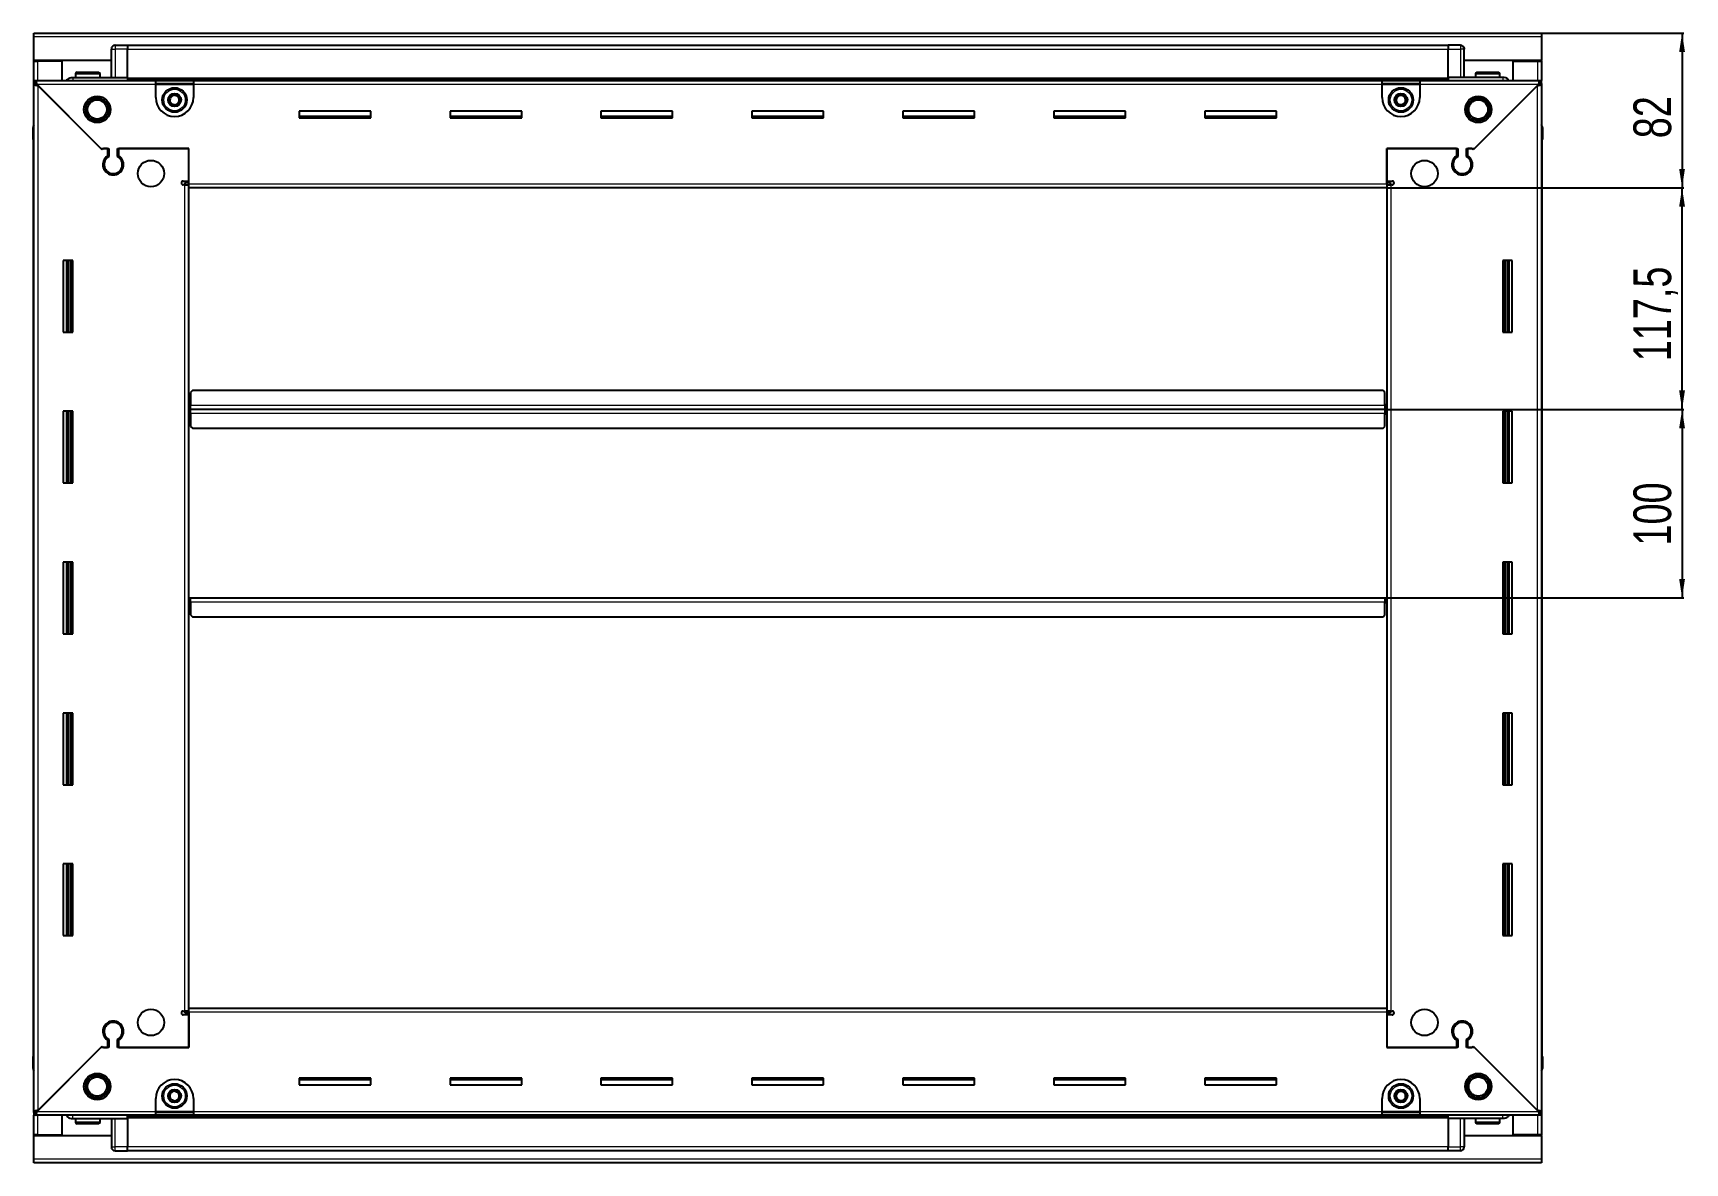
# Model space of a CAD drawing. Header units: millimetres. Extents: x 834 to 4260, y -409 to 1911.
# Drawn here: x 3385 to 4260, y 1177 to 1776 of the extents above; entities that cross this region are included whole.
import ezdxf

# ---------------------------------------------------------------- set-up
doc = ezdxf.new("R2010")
doc.units = ezdxf.units.MM
doc.layers.add('FORMAT', color=7, linetype='Continuous')
doc.styles.add('SLDTEXTSTYLE0', font='TXT', dxfattribs={"width": 0.75})
doc.dimstyles.new('SLDDIMSTYLE0', dxfattribs={"dimtxt": 20, "dimasz": 10, "dimexe": 0, "dimexo": 0.0625, "dimgap": 5, "dimtad": 2, "dimdec": 1, "dimrnd": 1e-09, "dimzin": 12, "dimdsep": 46, "dimtxsty": 'SLDTEXTSTYLE0', "dimsah": 1, "dimcen": 0.09, "dimadec": 0, "dimazin": 3, "dimtfac": 1, "dimtofl": 0, "dimtmove": 0, "dimatfit": 3, "dimfxl": 0, "dimfrac": 2, "dimtolj": 1, "dimtzin": 12, "dimarcsym": 0})

# ---------------------------------------------------------------- blocks, each defined once
blk = doc.blocks.new('_D_5')
at = {"layer": 'FORMAT'}
for p, q in [((4184.33, 1776.26), (4259.82, 1776.26)), ((4258.82, 1776.26), (4258.82, 1694.26)), ((4102.33, 1694.26), (4259.82, 1694.26))]:
    blk.add_line(p, q, dxfattribs=at)
for points in [[(4258.82, 1776.26), (4257.28, 1766.26), (4260.35, 1766.26)], [(4258.82, 1694.26), (4260.35, 1704.26), (4257.28, 1704.26)]]:
    blk.add_solid(points, dxfattribs=at)
at = {"layer": 'FORMAT', "insert": (4233.03, 1720.48), "char_height": 20, "attachment_point": 1, "rotation": 90, "style": 'SLDTEXTSTYLE0'}
blk.add_mtext('82', dxfattribs=at)
blk = doc.blocks.new('_D_6')
at = {"layer": 'FORMAT'}
for p, q in [((4102.33, 1694.26), (4259.82, 1694.26)), ((4258.82, 1576.76), (4258.82, 1694.26)), ((4101.33, 1576.76), (4259.82, 1576.76))]:
    blk.add_line(p, q, dxfattribs=at)
for points in [[(4258.82, 1694.26), (4257.28, 1684.26), (4260.35, 1684.26)], [(4258.82, 1576.76), (4260.35, 1586.76), (4257.28, 1586.76)]]:
    blk.add_solid(points, dxfattribs=at)
at = {"layer": 'FORMAT', "insert": (4233.03, 1602.26), "char_height": 20, "attachment_point": 1, "rotation": 90, "style": 'SLDTEXTSTYLE0'}
blk.add_mtext('117,5', dxfattribs=at)
blk = doc.blocks.new('_D_7')
at = {"layer": 'FORMAT'}
for p, q in [((4101.33, 1576.76), (4259.82, 1576.76)), ((4258.82, 1576.76), (4258.82, 1476.76)), ((4101.33, 1476.76), (4259.82, 1476.76))]:
    blk.add_line(p, q, dxfattribs=at)
for points in [[(4258.82, 1576.76), (4257.28, 1566.76), (4260.35, 1566.76)], [(4258.82, 1476.76), (4260.35, 1486.76), (4257.28, 1486.76)]]:
    blk.add_solid(points, dxfattribs=at)
at = {"layer": 'FORMAT', "insert": (4233.03, 1504.59), "char_height": 20, "attachment_point": 1, "rotation": 90, "style": 'SLDTEXTSTYLE0'}
blk.add_mtext('100', dxfattribs=at)

msp = doc.modelspace()

# ---------------------------------------------------------------- linework, layer by layer
at = {"color": 7, "linetype": 'Continuous', "lineweight": 25}
for p, q in [((3385.32, 1776.26), (4184.32, 1776.26)), ((3385.32, 1774.16), (3385.32, 1776.26)), ((3385.32, 1761.76), (3385.32, 1774.16)), ((3426.99, 1769.26), (3426.99, 1769.26)), ((3428.32, 1769.76), (3434.82, 1769.76)), ((3428.32, 1769.76), (3434.82, 1769.76)), ((3434.82, 1769.76), (3434.82, 1769.76)), ((3434.82, 1769.76), (3434.82, 1769.76)), ((3434.82, 1769.76), (3434.82, 1767.76)), ((4134.82, 1769.61), (3434.82, 1769.61)), ((4134.82, 1769.76), (4134.82, 1769.76)), ((4141.32, 1769.76), (4134.82, 1769.76)), ((4141.32, 1769.76), (4134.82, 1769.76)), ((4134.82, 1769.76), (4134.82, 1767.76)), ((4184.32, 1776.26), (4184.32, 1774.16)), ((4184.32, 1774.16), (4184.32, 1761.76)), ((3426.32, 1761.76), (3385.32, 1761.76)), ((3385.32, 1761.26), (3385.32, 1761.76)), ((3385.32, 1751.01), (3385.32, 1761.26)), ((3385.32, 1761.26), (3387.42, 1761.26)), ((3386.82, 1761.26), (3386.82, 1761.76)), ((3400.32, 1761.26), (3387.42, 1761.26)), ((3400.32, 1751.01), (3400.32, 1761.26)), ((3426.32, 1752.76), (3426.32, 1767.76)), ((3434.82, 1752.76), (3434.82, 1767.76)), ((4134.82, 1752.76), (4134.82, 1767.76)), ((4143.32, 1767.76), (4143.32, 1767.76)), ((4143.32, 1752.76), (4143.32, 1767.76)), ((4184.32, 1761.76), (4143.32, 1761.76)), ((4169.32, 1761.26), (4182.22, 1761.26)), ((4169.32, 1751.01), (4169.32, 1761.26)), ((4182.22, 1761.26), (4184.32, 1761.26)), ((4182.82, 1761.26), (4182.82, 1761.76)), ((4184.32, 1761.26), (4184.32, 1761.76)), ((4184.32, 1761.26), (4184.32, 1751.01)), ((3405.82, 1752.76), (3434.82, 1752.76)), ((3407.32, 1754.66), (3407.32, 1752.76)), ((3408.12, 1755.46), (3419.52, 1755.46)), ((3420.32, 1752.76), (3420.32, 1754.66)), ((3434.82, 1752.76), (3434.82, 1752.26)), ((3434.82, 1751.61), (4134.82, 1751.61)), ((4134.82, 1752.76), (4134.82, 1752.26)), ((4163.82, 1752.76), (4134.82, 1752.76)), ((4149.32, 1754.66), (4149.32, 1752.76)), ((4150.12, 1755.46), (4161.52, 1755.46)), ((4162.32, 1752.76), (4162.32, 1754.66)), ((3385.32, 1749.51), (3385.32, 1751.01)), ((3385.32, 1751.01), (3386.32, 1751.01)), ((3385.32, 1749.01), (3385.32, 1749.51)), ((3385.32, 1749.51), (3386.32, 1749.51)), ((3385.32, 1204.51), (3385.32, 1749.01)), ((3386.82, 1749.01), (3385.32, 1749.01)), ((3386.32, 1751.01), (3449.82, 1751.01)), ((3386.32, 1749.51), (3386.32, 1751.01)), ((3386.92, 1748.91), (3420.82, 1715.01)), ((3421.52, 1714.31), (3387.42, 1748.41)), ((3449.82, 1748.91), (3449.82, 1751.01)), ((3449.82, 1751.01), (3469.82, 1751.01)), ((3449.82, 1749.51), (3469.82, 1749.51)), ((3449.82, 1742.01), (3449.82, 1748.91)), ((3469.82, 1751.01), (4099.82, 1751.01)), ((3469.82, 1751.01), (3469.82, 1748.91)), ((3469.82, 1748.91), (3469.82, 1742.01)), ((4099.82, 1748.91), (4099.82, 1751.01)), ((4099.82, 1751.01), (4119.82, 1751.01)), ((4099.82, 1749.51), (4119.82, 1749.51)), ((4099.82, 1742.01), (4099.82, 1748.91)), ((4119.82, 1751.01), (4183.32, 1751.01)), ((4119.82, 1751.01), (4119.82, 1748.91)), ((4119.82, 1748.91), (4119.82, 1742.01)), ((4182.22, 1748.41), (4148.12, 1714.31)), ((4148.82, 1715.01), (4182.72, 1748.91)), ((4182.82, 1749.01), (4184.32, 1749.01)), ((4183.32, 1749.51), (4183.32, 1751.01)), ((4183.32, 1751.01), (4184.32, 1751.01)), ((4183.32, 1749.51), (4184.32, 1749.51)), ((4184.32, 1749.51), (4184.32, 1751.01)), ((4184.32, 1749.51), (4184.32, 1749.01)), ((4184.32, 1749.01), (4184.32, 1204.51)), ((3563.82, 1734.76), (3525.82, 1734.76)), ((3525.82, 1734.76), (3525.82, 1731.26)), ((3563.82, 1731.26), (3563.82, 1734.76)), ((3643.82, 1734.76), (3605.82, 1734.76)), ((3605.82, 1734.76), (3605.82, 1731.26)), ((3643.82, 1731.26), (3643.82, 1734.76)), ((3723.82, 1734.76), (3685.82, 1734.76)), ((3685.82, 1734.76), (3685.82, 1731.26)), ((3723.82, 1731.26), (3723.82, 1734.76)), ((3803.82, 1734.76), (3765.82, 1734.76)), ((3765.82, 1734.76), (3765.82, 1731.26)), ((3803.82, 1731.26), (3803.82, 1734.76)), ((3883.82, 1734.76), (3845.82, 1734.76)), ((3845.82, 1734.76), (3845.82, 1731.26)), ((3883.82, 1731.26), (3883.82, 1734.76)), ((3963.82, 1734.76), (3925.82, 1734.76)), ((3925.82, 1734.76), (3925.82, 1731.26)), ((3963.82, 1731.26), (3963.82, 1734.76)), ((4043.82, 1734.76), (4005.82, 1734.76)), ((4005.82, 1734.76), (4005.82, 1731.26)), ((4043.82, 1731.26), (4043.82, 1734.76)), ((3384.82, 1726.26), (3384.82, 1719.76)), ((3384.82, 1719.76), (3384.82, 1726.26)), ((3563.82, 1732.01), (3525.82, 1732.01)), ((3525.82, 1731.26), (3563.82, 1731.26)), ((3643.82, 1732.01), (3605.82, 1732.01)), ((3605.82, 1731.26), (3643.82, 1731.26)), ((3723.82, 1732.01), (3685.82, 1732.01)), ((3685.82, 1731.26), (3723.82, 1731.26)), ((3803.82, 1732.01), (3765.82, 1732.01)), ((3765.82, 1731.26), (3803.82, 1731.26)), ((3883.82, 1732.01), (3845.82, 1732.01)), ((3845.82, 1731.26), (3883.82, 1731.26)), ((3963.82, 1732.01), (3925.82, 1732.01)), ((3925.82, 1731.26), (3963.82, 1731.26)), ((4043.82, 1732.01), (4005.82, 1732.01)), ((4005.82, 1731.26), (4043.82, 1731.26)), ((4184.32, 1727.58), (4184.32, 1727.58)), ((4184.82, 1726.26), (4184.82, 1719.76)), ((4184.82, 1719.76), (4184.82, 1726.26)), ((3384.82, 1719.76), (3384.82, 1719.76)), ((3385.32, 1719.76), (3384.82, 1719.76)), ((3384.97, 1719.76), (3384.97, 1233.76)), ((4184.32, 1719.76), (4184.82, 1719.76)), ((4184.67, 1233.76), (4184.67, 1719.76)), ((4184.82, 1719.76), (4184.82, 1719.76)), ((4184.82, 1719.76), (4184.82, 1719.76)), ((3420.82, 1715.01), (3425.02, 1715.01)), ((3422.22, 1715.01), (3421.52, 1714.31)), ((3424.32, 1715.01), (3422.22, 1715.01)), ((3424.32, 1715.01), (3424.32, 1711.12)), ((3425.02, 1715.01), (3425.02, 1710.72)), ((3429.62, 1715.01), (3467.32, 1715.01)), ((3429.62, 1710.72), (3429.62, 1715.01)), ((3430.32, 1711.12), (3430.32, 1715.01)), ((3467.32, 1715.01), (3430.32, 1715.01)), ((3467.32, 1696.36), (3467.32, 1715.01)), ((3467.32, 1697.76), (3467.32, 1715.01)), ((4102.32, 1715.01), (4140.02, 1715.01)), ((4102.32, 1696.36), (4102.32, 1715.01)), ((4102.32, 1715.01), (4102.32, 1697.76)), ((4139.32, 1715.01), (4102.32, 1715.01)), ((4139.32, 1715.01), (4139.32, 1711.12)), ((4140.02, 1715.01), (4140.02, 1710.72)), ((4144.62, 1715.01), (4148.82, 1715.01)), ((4144.62, 1710.72), (4144.62, 1715.01)), ((4147.42, 1715.01), (4145.32, 1715.01)), ((4145.32, 1711.12), (4145.32, 1715.01)), ((4148.12, 1714.31), (4147.42, 1715.01)), ((3425.32, 1702.14), (3425.32, 1701.38)), ((4144.32, 1702.14), (4144.32, 1701.38)), ((3464.47, 1697.76), (3467.32, 1697.76)), ((3465.22, 1695.76), (3464.47, 1695.76)), ((3465.22, 1695.76), (3467.32, 1695.76)), ((3467.32, 1696.76), (3465.32, 1696.76)), ((3465.32, 1696.76), (3465.32, 1695.76)), ((3467.32, 1694.26), (3467.32, 1696.36)), ((4102.32, 1694.26), (3467.32, 1694.26)), ((3467.32, 1259.26), (3467.32, 1694.26)), ((4102.32, 1697.76), (4105.17, 1697.76)), ((4104.32, 1696.76), (4102.32, 1696.76)), ((4102.32, 1696.36), (4102.32, 1694.26)), ((4102.32, 1695.76), (4104.42, 1695.76)), ((4102.32, 1694.26), (4102.32, 1259.26)), ((4104.32, 1695.76), (4104.32, 1696.76)), ((4105.17, 1695.76), (4104.42, 1695.76)), ((3405.82, 1655.76), (3400.82, 1655.76)), ((3400.82, 1655.76), (3400.82, 1617.76)), ((3402.97, 1617.76), (3402.97, 1655.76)), ((3404.76, 1617.76), (3404.76, 1655.76)), ((3404.79, 1617.76), (3404.79, 1655.76)), ((3405.82, 1617.76), (3405.82, 1655.76)), ((4163.82, 1655.76), (4163.82, 1617.76)), ((4168.82, 1655.76), (4163.82, 1655.76)), ((4164.84, 1655.76), (4164.84, 1617.76)), ((4164.87, 1655.76), (4164.87, 1617.76)), ((4166.67, 1655.76), (4166.67, 1617.76)), ((4168.82, 1617.76), (4168.82, 1655.76)), ((3400.82, 1617.76), (3405.82, 1617.76)), ((4163.82, 1617.76), (4168.82, 1617.76)), ((3469.32, 1586.76), (3468.32, 1585.76)), ((3468.32, 1585.76), (3468.32, 1578.86)), ((4100.32, 1586.76), (3469.32, 1586.76)), ((4101.32, 1585.76), (4100.32, 1586.76)), ((4101.32, 1578.86), (4101.32, 1585.76)), ((3468.07, 1576.76), (3467.32, 1576.76)), ((3468.32, 1579.61), (3468.07, 1579.61)), ((3468.07, 1579.61), (3468.07, 1576.76)), ((3468.07, 1576.76), (3468.07, 1573.91)), ((3468.32, 1576.76), (3468.32, 1578.86)), ((4101.32, 1576.76), (3468.32, 1576.76)), ((3468.32, 1574.66), (3468.32, 1576.76)), ((4101.57, 1579.61), (4101.32, 1579.61)), ((4101.32, 1578.86), (4101.32, 1576.76)), ((4101.32, 1576.76), (4101.32, 1574.66)), ((4101.57, 1576.76), (4101.57, 1579.61)), ((4102.32, 1576.76), (4101.57, 1576.76)), ((4101.57, 1573.91), (4101.57, 1576.76)), ((3405.82, 1575.76), (3400.82, 1575.76)), ((3400.82, 1575.76), (3400.82, 1537.76)), ((3402.97, 1537.76), (3402.97, 1575.76)), ((3404.76, 1537.76), (3404.76, 1575.76)), ((3404.79, 1537.76), (3404.79, 1575.76)), ((3405.82, 1537.76), (3405.82, 1575.76)), ((3468.07, 1573.91), (3468.32, 1573.91)), ((3468.32, 1574.66), (3468.32, 1567.76)), ((3468.32, 1567.76), (3469.32, 1566.76)), ((4100.32, 1566.76), (4101.32, 1567.76)), ((4101.32, 1567.76), (4101.32, 1574.66)), ((4101.32, 1573.91), (4101.57, 1573.91)), ((4163.82, 1575.76), (4163.82, 1537.76)), ((4168.82, 1575.76), (4163.82, 1575.76)), ((4164.84, 1575.76), (4164.84, 1537.76)), ((4164.87, 1575.76), (4164.87, 1537.76)), ((4166.67, 1575.76), (4166.67, 1537.76)), ((4168.82, 1537.76), (4168.82, 1575.76)), ((3469.32, 1566.76), (4100.32, 1566.76)), ((3400.82, 1537.76), (3405.82, 1537.76)), ((4163.82, 1537.76), (4168.82, 1537.76)), ((3405.82, 1495.76), (3400.82, 1495.76)), ((3400.82, 1495.76), (3400.82, 1457.76)), ((3402.97, 1457.76), (3402.97, 1495.76)), ((3404.76, 1457.76), (3404.76, 1495.76)), ((3404.79, 1457.76), (3404.79, 1495.76)), ((3405.82, 1457.76), (3405.82, 1495.76)), ((4163.82, 1495.76), (4163.82, 1457.76)), ((4168.82, 1495.76), (4163.82, 1495.76)), ((4164.84, 1495.76), (4164.84, 1457.76)), ((4164.87, 1495.76), (4164.87, 1457.76)), ((4166.67, 1495.76), (4166.67, 1457.76)), ((4168.82, 1457.76), (4168.82, 1495.76)), ((3467.32, 1476.76), (3468.07, 1476.76)), ((3468.07, 1476.76), (3468.07, 1473.91)), ((3468.07, 1473.91), (3468.32, 1473.91)), ((3468.32, 1476.76), (4101.32, 1476.76)), ((3468.32, 1474.66), (3468.32, 1476.76)), ((3468.32, 1474.66), (3468.32, 1467.76)), ((4101.32, 1476.76), (4101.32, 1474.66)), ((4101.32, 1467.76), (4101.32, 1474.66)), ((4101.32, 1473.91), (4101.57, 1473.91)), ((4101.57, 1473.91), (4101.57, 1476.76)), ((4101.57, 1476.76), (4102.32, 1476.76)), ((3468.32, 1467.76), (3469.32, 1466.76)), ((3469.32, 1466.76), (4100.32, 1466.76)), ((4100.32, 1466.76), (4101.32, 1467.76)), ((3400.82, 1457.76), (3405.82, 1457.76)), ((4163.82, 1457.76), (4168.82, 1457.76)), ((3405.82, 1415.76), (3400.82, 1415.76)), ((3400.82, 1415.76), (3400.82, 1377.76)), ((3402.97, 1377.76), (3402.97, 1415.76)), ((3404.76, 1377.76), (3404.76, 1415.76)), ((3404.79, 1377.76), (3404.79, 1415.76)), ((3405.82, 1377.76), (3405.82, 1415.76)), ((4163.82, 1415.76), (4163.82, 1377.76)), ((4168.82, 1415.76), (4163.82, 1415.76)), ((4164.84, 1415.76), (4164.84, 1377.76)), ((4164.87, 1415.76), (4164.87, 1377.76)), ((4166.67, 1415.76), (4166.67, 1377.76)), ((4168.82, 1377.76), (4168.82, 1415.76)), ((3400.82, 1377.76), (3405.82, 1377.76)), ((4163.82, 1377.76), (4168.82, 1377.76)), ((3405.82, 1335.76), (3400.82, 1335.76)), ((3400.82, 1335.76), (3400.82, 1297.76)), ((3402.97, 1297.76), (3402.97, 1335.76)), ((3404.76, 1297.76), (3404.76, 1335.76)), ((3404.79, 1297.76), (3404.79, 1335.76)), ((3405.82, 1297.76), (3405.82, 1335.76)), ((4163.82, 1335.76), (4163.82, 1297.76)), ((4168.82, 1335.76), (4163.82, 1335.76)), ((4164.84, 1335.76), (4164.84, 1297.76)), ((4164.87, 1335.76), (4164.87, 1297.76)), ((4166.67, 1335.76), (4166.67, 1297.76)), ((4168.82, 1297.76), (4168.82, 1335.76)), ((3400.82, 1297.76), (3405.82, 1297.76)), ((4163.82, 1297.76), (4168.82, 1297.76)), ((3425.32, 1252.13), (3425.32, 1251.37)), ((3464.47, 1257.76), (3465.22, 1257.76)), ((3467.32, 1255.76), (3464.47, 1255.76)), ((3467.32, 1257.76), (3465.22, 1257.76)), ((3465.32, 1257.76), (3465.32, 1256.76)), ((3465.32, 1256.76), (3467.32, 1256.76)), ((3467.32, 1257.16), (3467.32, 1259.26)), ((3467.32, 1259.26), (4102.32, 1259.26)), ((3467.32, 1257.16), (3467.32, 1238.51)), ((3467.32, 1238.51), (3467.32, 1255.76)), ((4102.32, 1259.26), (4102.32, 1257.16)), ((4104.42, 1257.76), (4102.32, 1257.76)), ((4102.32, 1257.16), (4102.32, 1238.51)), ((4102.32, 1256.76), (4104.32, 1256.76)), ((4102.32, 1255.76), (4102.32, 1238.51)), ((4105.17, 1255.76), (4102.32, 1255.76)), ((4104.32, 1256.76), (4104.32, 1257.76)), ((4104.42, 1257.76), (4105.17, 1257.76)), ((4144.32, 1252.13), (4144.32, 1251.37)), ((3420.82, 1238.51), (3386.92, 1204.61)), ((3387.42, 1205.11), (3421.52, 1239.21)), ((3425.02, 1238.51), (3420.82, 1238.51)), ((3421.52, 1239.21), (3422.22, 1238.51)), ((3422.22, 1238.51), (3424.32, 1238.51)), ((3424.32, 1242.4), (3424.32, 1238.51)), ((3425.02, 1242.79), (3425.02, 1238.51)), ((3429.62, 1238.51), (3429.62, 1242.79)), ((3467.32, 1238.51), (3429.62, 1238.51)), ((3430.32, 1238.51), (3430.32, 1242.4)), ((3430.32, 1238.51), (3467.32, 1238.51)), ((4140.02, 1238.51), (4102.32, 1238.51)), ((4102.32, 1238.51), (4139.32, 1238.51)), ((4139.32, 1242.4), (4139.32, 1238.51)), ((4140.02, 1242.79), (4140.02, 1238.51)), ((4144.62, 1238.51), (4144.62, 1242.79)), ((4148.82, 1238.51), (4144.62, 1238.51)), ((4145.32, 1238.51), (4145.32, 1242.4)), ((4145.32, 1238.51), (4147.42, 1238.51)), ((4147.42, 1238.51), (4148.12, 1239.21)), ((4148.12, 1239.21), (4182.22, 1205.11)), ((4182.72, 1204.61), (4148.82, 1238.51)), ((3384.82, 1227.26), (3384.82, 1233.76)), ((3384.82, 1233.76), (3384.82, 1233.76)), ((3384.82, 1233.76), (3384.82, 1233.76)), ((3384.82, 1233.76), (3384.82, 1227.26)), ((3385.32, 1233.76), (3384.82, 1233.76)), ((3385.32, 1225.93), (3385.32, 1225.93)), ((4184.32, 1233.76), (4184.82, 1233.76)), ((4184.82, 1233.76), (4184.82, 1233.76)), ((4184.82, 1227.26), (4184.82, 1233.76)), ((4184.82, 1233.76), (4184.82, 1227.26)), ((3563.82, 1222.26), (3525.82, 1222.26)), ((3525.82, 1222.26), (3525.82, 1218.76)), ((3525.82, 1221.51), (3563.82, 1221.51)), ((3525.82, 1218.76), (3563.82, 1218.76)), ((3563.82, 1218.76), (3563.82, 1222.26)), ((3643.82, 1222.26), (3605.82, 1222.26)), ((3605.82, 1222.26), (3605.82, 1218.76)), ((3605.82, 1221.51), (3643.82, 1221.51)), ((3605.82, 1218.76), (3643.82, 1218.76)), ((3643.82, 1218.76), (3643.82, 1222.26)), ((3723.82, 1222.26), (3685.82, 1222.26)), ((3685.82, 1222.26), (3685.82, 1218.76)), ((3685.82, 1221.51), (3723.82, 1221.51)), ((3685.82, 1218.76), (3723.82, 1218.76)), ((3723.82, 1218.76), (3723.82, 1222.26)), ((3803.82, 1222.26), (3765.82, 1222.26)), ((3765.82, 1222.26), (3765.82, 1218.76)), ((3765.82, 1221.51), (3803.82, 1221.51)), ((3765.82, 1218.76), (3803.82, 1218.76)), ((3803.82, 1218.76), (3803.82, 1222.26)), ((3883.82, 1222.26), (3845.82, 1222.26)), ((3845.82, 1222.26), (3845.82, 1218.76)), ((3845.82, 1221.51), (3883.82, 1221.51)), ((3845.82, 1218.76), (3883.82, 1218.76)), ((3883.82, 1218.76), (3883.82, 1222.26)), ((3963.82, 1222.26), (3925.82, 1222.26)), ((3925.82, 1222.26), (3925.82, 1218.76)), ((3925.82, 1221.51), (3963.82, 1221.51)), ((3925.82, 1218.76), (3963.82, 1218.76)), ((3963.82, 1218.76), (3963.82, 1222.26)), ((4043.82, 1222.26), (4005.82, 1222.26)), ((4005.82, 1222.26), (4005.82, 1218.76)), ((4005.82, 1221.51), (4043.82, 1221.51)), ((4005.82, 1218.76), (4043.82, 1218.76)), ((4043.82, 1218.76), (4043.82, 1222.26)), ((3449.82, 1204.61), (3449.82, 1211.51)), ((3469.82, 1211.51), (3469.82, 1204.61)), ((4099.82, 1204.61), (4099.82, 1211.51)), ((4119.82, 1211.51), (4119.82, 1204.61)), ((3385.32, 1204.01), (3385.32, 1204.51)), ((3386.82, 1204.51), (3385.32, 1204.51)), ((3385.32, 1204.01), (3385.32, 1202.51)), ((3386.32, 1204.01), (3385.32, 1204.01)), ((3385.32, 1192.26), (3385.32, 1202.51)), ((3386.32, 1202.51), (3385.32, 1202.51)), ((3386.32, 1204.01), (3386.32, 1202.51)), ((3449.82, 1202.51), (3386.32, 1202.51)), ((3400.32, 1192.26), (3400.32, 1202.51)), ((3405.82, 1200.76), (3434.82, 1200.76)), ((3407.32, 1200.76), (3407.32, 1198.86)), ((3420.32, 1198.86), (3420.32, 1200.76)), ((3426.32, 1200.76), (3426.32, 1185.76)), ((4134.82, 1201.91), (3434.82, 1201.91)), ((3434.82, 1200.76), (3434.82, 1201.26)), ((3434.82, 1200.76), (3434.82, 1185.76)), ((3449.82, 1202.51), (3449.82, 1204.61)), ((3469.82, 1204.01), (3449.82, 1204.01)), ((3469.82, 1202.51), (3449.82, 1202.51)), ((3469.82, 1204.61), (3469.82, 1202.51)), ((4099.82, 1202.51), (3469.82, 1202.51)), ((4099.82, 1202.51), (4099.82, 1204.61)), ((4119.82, 1204.01), (4099.82, 1204.01)), ((4119.82, 1202.51), (4099.82, 1202.51)), ((4119.82, 1204.61), (4119.82, 1202.51)), ((4183.32, 1202.51), (4119.82, 1202.51)), ((4134.82, 1200.76), (4134.82, 1201.26)), ((4163.82, 1200.76), (4134.82, 1200.76)), ((4134.82, 1200.76), (4134.82, 1185.76)), ((4143.32, 1200.76), (4143.32, 1185.76)), ((4149.32, 1200.76), (4149.32, 1198.86)), ((4162.32, 1198.86), (4162.32, 1200.76)), ((4169.32, 1192.26), (4169.32, 1202.51)), ((4182.82, 1204.51), (4184.32, 1204.51)), ((4183.32, 1204.01), (4183.32, 1202.51)), ((4184.32, 1204.01), (4183.32, 1204.01)), ((4184.32, 1202.51), (4183.32, 1202.51)), ((4184.32, 1204.51), (4184.32, 1204.01)), ((4184.32, 1204.01), (4184.32, 1202.51)), ((4184.32, 1202.51), (4184.32, 1192.26)), ((3387.42, 1192.26), (3385.32, 1192.26)), ((3385.32, 1191.76), (3385.32, 1192.26)), ((3385.32, 1191.76), (3426.32, 1191.76)), ((3385.32, 1179.36), (3385.32, 1191.76)), ((3386.82, 1191.76), (3386.82, 1192.26)), ((3387.42, 1192.26), (3400.32, 1192.26)), ((3411.89, 1198.06), (3408.12, 1198.06)), ((3419.52, 1198.06), (3411.89, 1198.06)), ((4143.32, 1191.76), (4184.32, 1191.76)), ((4157.11, 1198.06), (4150.12, 1198.06)), ((4161.52, 1198.06), (4157.11, 1198.06)), ((4182.22, 1192.26), (4169.32, 1192.26)), ((4184.32, 1192.26), (4182.22, 1192.26)), ((4182.82, 1191.76), (4182.82, 1192.26)), ((4184.32, 1191.76), (4184.32, 1192.26)), ((4184.32, 1191.76), (4184.32, 1179.36)), ((3426.32, 1185.76), (3426.32, 1185.76)), ((3428.32, 1183.76), (3434.82, 1183.76)), ((3428.32, 1183.76), (3434.82, 1183.76)), ((3434.82, 1183.76), (3434.82, 1185.76)), ((3434.82, 1183.91), (4134.82, 1183.91)), ((3434.82, 1183.76), (3434.82, 1183.76)), ((4134.82, 1183.76), (4134.82, 1185.76)), ((4134.82, 1183.76), (4134.82, 1183.76)), ((4141.32, 1183.76), (4134.82, 1183.76)), ((4134.82, 1183.76), (4134.82, 1183.76)), ((4141.32, 1183.76), (4134.82, 1183.76)), ((4142.64, 1184.26), (4142.64, 1184.26)), ((3385.32, 1177.26), (3385.32, 1179.36)), ((4184.32, 1177.26), (3385.32, 1177.26)), ((4184.32, 1179.36), (4184.32, 1177.26))]:
    msp.add_line(p, q, dxfattribs=at)
at = {"color": 8, "linetype": 'Continuous', "lineweight": 18}
for p, q in [((4184.32, 1774.16), (3385.32, 1774.16)), ((3428.32, 1769.76), (3428.32, 1767.76)), ((4141.32, 1769.76), (4141.32, 1767.76)), ((3387.42, 1761.26), (3387.42, 1761.76)), ((3387.42, 1751.01), (3387.42, 1761.26)), ((3426.32, 1767.76), (3428.32, 1767.76)), ((3428.32, 1767.76), (3428.32, 1752.76)), ((3434.82, 1767.76), (3428.32, 1767.76)), ((4134.82, 1767.61), (3434.82, 1767.61)), ((4134.82, 1767.76), (4141.32, 1767.76)), ((4141.32, 1767.76), (4141.32, 1752.76)), ((4143.32, 1767.76), (4141.32, 1767.76)), ((4182.22, 1761.76), (4182.22, 1761.26)), ((4182.22, 1761.26), (4182.22, 1751.01)), ((3407.32, 1754.66), (3420.32, 1754.66)), ((4134.82, 1752.26), (3434.82, 1752.26)), ((4149.32, 1754.66), (4162.32, 1754.66)), ((3449.82, 1748.91), (3386.92, 1748.91)), ((3387.42, 1748.41), (3387.42, 1205.11)), ((4134.82, 1751.02), (3434.82, 1751.02)), ((3449.82, 1748.91), (3469.82, 1748.91)), ((4099.82, 1748.91), (3469.82, 1748.91)), ((4099.82, 1748.91), (4119.82, 1748.91)), ((4182.72, 1748.91), (4119.82, 1748.91)), ((4182.22, 1205.11), (4182.22, 1748.41)), ((3385.32, 1726.26), (3384.82, 1726.26)), ((4184.32, 1726.26), (4184.82, 1726.26)), ((3465.22, 1257.76), (3465.22, 1695.76)), ((3467.32, 1696.36), (4102.32, 1696.36)), ((4104.42, 1695.76), (4104.42, 1257.76)), ((3402.32, 1655.76), (3402.32, 1617.76)), ((3403.55, 1655.76), (3403.55, 1617.76)), ((4166.08, 1617.76), (4166.08, 1655.76)), ((4167.32, 1617.76), (4167.32, 1655.76)), ((4101.32, 1578.86), (3468.32, 1578.86)), ((3402.32, 1575.76), (3402.32, 1537.76)), ((3403.55, 1575.76), (3403.55, 1537.76)), ((3468.32, 1574.66), (4101.32, 1574.66)), ((4166.08, 1537.76), (4166.08, 1575.76)), ((4167.32, 1537.76), (4167.32, 1575.76)), ((3402.32, 1495.76), (3402.32, 1457.76)), ((3403.55, 1495.76), (3403.55, 1457.76)), ((4166.08, 1457.76), (4166.08, 1495.76)), ((4167.32, 1457.76), (4167.32, 1495.76)), ((3468.32, 1474.66), (4101.32, 1474.66)), ((3402.32, 1415.76), (3402.32, 1377.76)), ((3403.55, 1415.76), (3403.55, 1377.76)), ((4166.08, 1377.76), (4166.08, 1415.76)), ((4167.32, 1377.76), (4167.32, 1415.76)), ((3402.32, 1335.76), (3402.32, 1297.76)), ((3403.55, 1335.76), (3403.55, 1297.76)), ((4166.08, 1297.76), (4166.08, 1335.76)), ((4167.32, 1297.76), (4167.32, 1335.76)), ((4102.32, 1257.16), (3467.32, 1257.16)), ((3385.32, 1227.26), (3384.82, 1227.26)), ((4184.32, 1227.26), (4184.82, 1227.26)), ((3386.92, 1204.61), (3449.82, 1204.61)), ((3387.42, 1192.26), (3387.42, 1202.51)), ((3428.32, 1185.76), (3428.32, 1200.76)), ((3434.82, 1202.49), (4134.82, 1202.49)), ((3434.82, 1201.26), (4134.82, 1201.26)), ((3469.82, 1204.61), (3449.82, 1204.61)), ((3469.82, 1204.61), (4099.82, 1204.61)), ((4119.82, 1204.61), (4099.82, 1204.61)), ((4119.82, 1204.61), (4182.72, 1204.61)), ((4141.32, 1185.76), (4141.32, 1200.76)), ((4182.22, 1202.51), (4182.22, 1192.26)), ((3387.42, 1191.76), (3387.42, 1192.26)), ((3411.62, 1198.86), (3407.32, 1198.86)), ((3420.32, 1198.86), (3411.62, 1198.86)), ((4157.29, 1198.86), (4149.32, 1198.86)), ((4162.32, 1198.86), (4157.29, 1198.86)), ((4182.22, 1192.26), (4182.22, 1191.76)), ((3426.32, 1185.76), (3428.32, 1185.76)), ((3434.82, 1185.76), (3428.32, 1185.76)), ((3428.32, 1183.76), (3428.32, 1185.76)), ((3434.82, 1185.91), (4134.82, 1185.91)), ((4134.82, 1185.76), (4141.32, 1185.76)), ((4143.32, 1185.76), (4141.32, 1185.76)), ((4141.32, 1183.76), (4141.32, 1185.76)), ((4184.32, 1179.36), (3385.32, 1179.36))]:
    msp.add_line(p, q, dxfattribs=at)
at = {"color": 7, "linetype": 'Continuous', "lineweight": 25, "flags": 128}
msp.add_lwpolyline([(4143.17, 1768.51), (4143.28, 1768.15), (4143.32, 1767.76)], dxfattribs=at)
at = {"color": 7, "linetype": 'Continuous', "lineweight": 25}
for centre, radius in [((3418.82, 1735.76), 7), ((3459.82, 1740.76), 6.5), ((3459.82, 1740.76), 3.46), ((4109.82, 1740.76), 6.5), ((4109.82, 1740.76), 3.46), ((4150.82, 1735.76), 7), ((3418.82, 1735.76), 6.03), ((3418.82, 1735.76), 5.1), ((4150.82, 1735.76), 6.03), ((4150.82, 1735.76), 5.1), ((3447.32, 1701.76), 7), ((4122.32, 1701.76), 7), ((3447.32, 1251.76), 7), ((4122.32, 1251.76), 7), ((3418.82, 1217.76), 7), ((3418.82, 1217.76), 6.03), ((3418.82, 1217.76), 5.1), ((3459.82, 1212.76), 6.5), ((4109.82, 1212.76), 6.5), ((4150.82, 1217.76), 7), ((4150.82, 1217.76), 6.02), ((4150.82, 1217.76), 5.1), ((3459.82, 1212.76), 3.46), ((4109.82, 1212.76), 3.46)]:
    msp.add_circle(centre, radius, dxfattribs=at)
at = {"color": 8, "linetype": 'Continuous', "lineweight": 18}
for centre in [(3459.82, 1740.76), (4109.82, 1740.76), (3459.82, 1212.76), (4109.82, 1212.76)]:
    msp.add_circle(centre, 5.7, dxfattribs=at)
at = {"color": 7, "linetype": 'Continuous', "lineweight": 25}
for centre, radius, start, end in [((3428.32, 1767.76), 2, 90, 180), ((3428.32, 1767.76), 2, 123.94202, 131.40962), ((3428.32, 1767.76), 2, 90, 108.58003), ((4141.32, 1767.76), 2, 0, 90), ((3408.12, 1754.66), 0.8, 90, 180), ((3419.52, 1754.66), 0.8, 0, 90), ((3426.12, 1752.96), 0.2, 270, 0), ((4143.52, 1752.96), 0.2, 180, 270), ((4150.12, 1754.66), 0.8, 90, 180), ((4161.52, 1754.66), 0.8, 0, 90), ((3459.82, 1740.76), 2.5, 134.01559, 194.01559), ((3459.82, 1740.76), 2.5, 74.01559, 134.01559), ((3459.82, 1740.76), 2.5, 14.01559, 74.01559), ((4109.82, 1740.76), 2.5, 100.11158, 160.11158), ((4109.82, 1740.76), 2.5, 40.11158, 100.11158), ((4109.82, 1740.76), 2.5, 340.11158, 40.11158), ((3459.82, 1742.01), 10, 180, 270), ((3459.82, 1740.76), 2.5, 194.01559, 254.01559), ((3459.82, 1740.76), 2.5, 254.01559, 314.01559), ((3459.82, 1742.01), 10, 270, 0), ((3459.82, 1740.76), 2.5, 314.01559, 14.01559), ((4109.82, 1742.01), 10, 180, 270), ((4109.82, 1740.76), 2.5, 160.11158, 220.11158), ((4109.82, 1740.76), 2.5, 220.11158, 280.11158), ((4109.82, 1742.01), 10, 270, 0), ((4109.82, 1740.76), 2.5, 280.11158, 340.11158), ((3386.82, 1726.26), 2, 138.59038, 180), ((4182.82, 1726.26), 2, 33.78451, 41.40962), ((4182.82, 1726.26), 2, 0, 41.39416), ((4182.82, 1726.26), 2, 360, 19.56674), ((3427.32, 1706.51), 5.5, 123.05573, 56.94427), ((3427.32, 1706.51), 4.8, 118.63099, 61.36901), ((4142.32, 1706.51), 5.5, 123.05573, 56.94427), ((4142.32, 1706.51), 4.8, 118.63099, 61.36901), ((3464.47, 1696.76), 1, 90, 270), ((4105.17, 1696.76), 1, 270, 90), ((3427.32, 1247.01), 5.5, 303.05573, 236.94427), ((3464.47, 1256.76), 1, 90, 270), ((4105.17, 1256.76), 1, 270, 90), ((4142.32, 1247.01), 5.5, 303.05573, 236.94427), ((3427.32, 1247.01), 4.8, 298.63099, 241.36901), ((4142.32, 1247.01), 4.8, 298.63099, 241.36901), ((3386.82, 1227.26), 2, 180, 221.40962), ((3386.82, 1227.26), 2, 180, 221.39416), ((4182.82, 1227.26), 2, 318.59038, 0), ((3459.82, 1211.51), 10, 90, 180), ((3459.82, 1211.51), 10, 0, 90), ((4109.82, 1211.51), 10, 90, 180), ((4109.82, 1211.51), 10, 0, 90), ((3459.82, 1212.76), 2.5, 127.47401, 187.47401), ((3459.82, 1212.76), 2.5, 187.47401, 247.47401), ((3459.82, 1212.76), 2.5, 67.47401, 127.47401), ((3459.82, 1212.76), 2.5, 247.47401, 307.47401), ((3459.82, 1212.76), 2.5, 7.47401, 67.47401), ((3459.82, 1212.76), 2.5, 307.47401, 7.47401), ((4109.82, 1212.76), 2.5, 147.04236, 207.04236), ((4109.82, 1212.76), 2.5, 207.04236, 267.04236), ((4109.82, 1212.76), 2.5, 87.04236, 147.04236), ((4109.82, 1212.76), 2.5, 267.04236, 327.04236), ((4109.82, 1212.76), 2.5, 27.04236, 87.04236), ((4109.82, 1212.76), 2.5, 327.04236, 27.04236), ((3426.12, 1200.56), 0.2, 0, 90), ((4143.52, 1200.56), 0.2, 90, 180), ((3408.12, 1198.86), 0.8, 180, 270), ((3419.52, 1198.86), 0.8, 270, 360), ((4150.12, 1198.86), 0.8, 180, 270), ((4161.52, 1198.86), 0.8, 270, 360), ((3428.32, 1185.76), 2, 180, 270), ((3428.32, 1185.76), 2, 180, 270), ((4141.32, 1185.76), 2, 270, 0)]:
    msp.add_arc(centre, radius, start, end, dxfattribs=at)
for points, knots in [([(3402.6, 1751.01), (3402.72, 1751.21), (3403.11, 1751.86), (3404.26, 1752.57), (3405.3, 1752.69), (3405.82, 1752.76)], [0, 0, 0, 0, 0.1822499, 0.5911249, 1, 1, 1, 1]), ([(3434.82, 1752.76), (3434.82, 1752.72), (3434.82, 1752.64), (3434.82, 1752.02), (3434.82, 1751.47), (3434.82, 1751.09), (3434.82, 1751.08)], [0, 0, 0, 0, 0.330266, 0.660532, 0.990799, 1, 1, 1, 1]), ([(4134.82, 1752.76), (4134.82, 1752.72), (4134.82, 1752.64), (4134.82, 1752.02), (4134.82, 1751.47), (4134.82, 1751.09), (4134.82, 1751.08)], [0, 0, 0, 0, 0.3302662, 0.6605324, 0.9907986, 1, 1, 1, 1]), ([(4167.03, 1751.01), (4166.91, 1751.21), (4166.52, 1751.86), (4165.37, 1752.57), (4164.33, 1752.69), (4163.82, 1752.76)], [0, 0, 0, 0, 0.18225, 0.591125, 1, 1, 1, 1]), ([(3385.32, 1749.01), (3385.34, 1748.96), (3385.39, 1748.87), (3385.79, 1748.74), (3386.34, 1748.61), (3386.92, 1748.5), (3387.29, 1748.43), (3387.42, 1748.41)], [0, 0, 0, 0, 0.230255, 0.448522, 0.666786, 0.88505, 1, 1, 1, 1]), ([(3386.92, 1748.91), (3386.87, 1749.16), (3386.78, 1749.65), (3386.65, 1750.3), (3386.52, 1750.76), (3386.4, 1750.98), (3386.34, 1751), (3386.32, 1751.01)], [0, 0, 0, 0, 0.2302553, 0.4485219, 0.6667858, 0.8850496, 1, 1, 1, 1]), ([(3457.04, 1741.55), (3457.41, 1741.91), (3458.1, 1742.58), (3458.8, 1743.25), (3459.12, 1743.56)], [0, 0, 0, 0, 0.534686, 1, 1, 1, 1]), ([(3459.12, 1743.56), (3459.61, 1743.42), (3460.54, 1743.15), (3461.46, 1742.89), (3461.89, 1742.76)], [0, 0, 0, 0, 0.534686, 1, 1, 1, 1]), ([(3461.89, 1742.76), (3461.92, 1742.64), (3462.07, 1742.06), (3462.31, 1741.1), (3462.51, 1740.3), (3462.59, 1739.96)], [0, 0, 0, 0, 0.133125, 0.637099, 1, 1, 1, 1]), ([(4106.97, 1740.25), (4107.02, 1740.37), (4107.22, 1740.93), (4107.56, 1741.87), (4107.84, 1742.64), (4107.96, 1742.96)], [0, 0, 0, 0, 0.133125, 0.637099, 1, 1, 1, 1]), ([(4107.96, 1742.96), (4108.46, 1743.06), (4109.41, 1743.22), (4110.36, 1743.39), (4110.8, 1743.47)], [0, 0, 0, 0, 0.534686, 1, 1, 1, 1]), ([(4110.8, 1743.47), (4111.13, 1743.08), (4111.75, 1742.34), (4112.37, 1741.61), (4112.66, 1741.26)], [0, 0, 0, 0, 0.534686, 1, 1, 1, 1]), ([(4182.22, 1748.41), (4182.47, 1748.45), (4182.96, 1748.54), (4183.6, 1748.68), (4184.07, 1748.81), (4184.29, 1748.92), (4184.31, 1748.98), (4184.32, 1749.01)], [0, 0, 0, 0, 0.230255, 0.448522, 0.666786, 0.88505, 1, 1, 1, 1]), ([(4183.32, 1751.01), (4183.27, 1750.98), (4183.18, 1750.93), (4183.05, 1750.54), (4182.92, 1749.98), (4182.8, 1749.4), (4182.74, 1749.03), (4182.72, 1748.91)], [0, 0, 0, 0, 0.230255, 0.448522, 0.666786, 0.88505, 1, 1, 1, 1]), ([(3457.74, 1738.75), (3457.66, 1739.09), (3457.46, 1739.88), (3457.22, 1740.85), (3457.07, 1741.43), (3457.04, 1741.55)], [0, 0, 0, 0, 0.362901, 0.866875, 1, 1, 1, 1]), ([(3460.51, 1737.96), (3460.02, 1738.1), (3459.09, 1738.36), (3458.17, 1738.63), (3457.74, 1738.75)], [0, 0, 0, 0, 0.534686, 1, 1, 1, 1]), ([(3462.59, 1739.96), (3462.22, 1739.6), (3461.53, 1738.93), (3460.84, 1738.27), (3460.51, 1737.96)], [0, 0, 0, 0, 0.534686, 1, 1, 1, 1]), ([(4108.83, 1738.04), (4108.5, 1738.44), (4107.88, 1739.17), (4107.26, 1739.91), (4106.97, 1740.25)], [0, 0, 0, 0, 0.534686, 1, 1, 1, 1]), ([(4111.68, 1738.55), (4111.17, 1738.46), (4110.22, 1738.29), (4109.27, 1738.12), (4108.83, 1738.04)], [0, 0, 0, 0, 0.534686, 1, 1, 1, 1]), ([(4112.66, 1741.26), (4112.54, 1740.94), (4112.26, 1740.17), (4111.92, 1739.23), (4111.72, 1738.67), (4111.68, 1738.55)], [0, 0, 0, 0, 0.362901, 0.866875, 1, 1, 1, 1]), ([(3457.15, 1213.86), (3457.25, 1213.94), (3457.72, 1214.3), (3458.51, 1214.91), (3459.17, 1215.41), (3459.44, 1215.62)], [0, 0, 0, 0, 0.133125, 0.637099, 1, 1, 1, 1]), ([(3457.52, 1211), (3457.46, 1211.51), (3457.33, 1212.47), (3457.21, 1213.42), (3457.15, 1213.86)], [0, 0, 0, 0, 0.534686, 1, 1, 1, 1]), ([(3460.19, 1209.89), (3459.71, 1210.09), (3458.82, 1210.46), (3457.94, 1210.83), (3457.52, 1211)], [0, 0, 0, 0, 0.534686, 1, 1, 1, 1]), ([(3459.44, 1215.62), (3459.92, 1215.42), (3460.81, 1215.05), (3461.69, 1214.68), (3462.11, 1214.51)], [0, 0, 0, 0, 0.534686, 1, 1, 1, 1]), ([(3462.48, 1211.65), (3462.21, 1211.44), (3461.56, 1210.94), (3460.77, 1210.34), (3460.29, 1209.97), (3460.19, 1209.89)], [0, 0, 0, 0, 0.362901, 0.866875, 1, 1, 1, 1]), ([(3462.11, 1214.51), (3462.17, 1214), (3462.3, 1213.05), (3462.42, 1212.09), (3462.48, 1211.65)], [0, 0, 0, 0, 0.534686, 1, 1, 1, 1]), ([(4106.93, 1212.91), (4107.21, 1213.34), (4107.74, 1214.15), (4108.26, 1214.95), (4108.5, 1215.33)], [0, 0, 0, 0, 0.534686, 1, 1, 1, 1]), ([(4108.24, 1210.33), (4108.01, 1210.79), (4107.57, 1211.65), (4107.14, 1212.51), (4106.93, 1212.91)], [0, 0, 0, 0, 0.5346859, 1, 1, 1, 1]), ([(4111.13, 1210.19), (4110.78, 1210.2), (4109.96, 1210.25), (4108.97, 1210.3), (4108.37, 1210.33), (4108.24, 1210.33)], [0, 0, 0, 0, 0.362901, 0.866875, 1, 1, 1, 1]), ([(4108.5, 1215.33), (4108.63, 1215.32), (4109.23, 1215.29), (4110.22, 1215.24), (4111.04, 1215.2), (4111.39, 1215.18)], [0, 0, 0, 0, 0.133125, 0.637099, 1, 1, 1, 1]), ([(4112.7, 1212.61), (4112.42, 1212.18), (4111.89, 1211.37), (4111.37, 1210.56), (4111.13, 1210.19)], [0, 0, 0, 0, 0.5346859, 1, 1, 1, 1]), ([(4111.39, 1215.18), (4111.62, 1214.72), (4112.06, 1213.86), (4112.5, 1213.01), (4112.7, 1212.61)], [0, 0, 0, 0, 0.5346859, 1, 1, 1, 1]), ([(3387.42, 1205.11), (3387.16, 1205.06), (3386.67, 1204.97), (3386.03, 1204.84), (3385.56, 1204.71), (3385.34, 1204.6), (3385.32, 1204.53), (3385.32, 1204.51)], [0, 0, 0, 0, 0.230255, 0.448522, 0.666786, 0.88505, 1, 1, 1, 1]), ([(3386.32, 1202.51), (3386.36, 1202.53), (3386.45, 1202.59), (3386.58, 1202.98), (3386.72, 1203.54), (3386.83, 1204.12), (3386.89, 1204.48), (3386.92, 1204.61)], [0, 0, 0, 0, 0.230255, 0.448522, 0.666786, 0.88505, 1, 1, 1, 1]), ([(3402.6, 1202.51), (3402.72, 1202.31), (3403.11, 1201.66), (3404.26, 1200.95), (3405.3, 1200.82), (3405.82, 1200.76)], [0, 0, 0, 0, 0.1822499, 0.5911249, 1, 1, 1, 1]), ([(3434.82, 1200.76), (3434.82, 1200.79), (3434.82, 1200.87), (3434.82, 1201.49), (3434.82, 1202.07), (3434.82, 1202.46), (3434.82, 1202.49)], [0, 0, 0, 0, 0.324279, 0.648558, 0.972836, 1, 1, 1, 1]), ([(4134.82, 1200.76), (4134.82, 1200.79), (4134.82, 1200.87), (4134.82, 1201.49), (4134.82, 1202.07), (4134.82, 1202.46), (4134.82, 1202.49)], [0, 0, 0, 0, 0.3242788, 0.6485576, 0.9728365, 1, 1, 1, 1]), ([(4167.03, 1202.51), (4166.91, 1202.31), (4166.52, 1201.66), (4165.37, 1200.95), (4164.33, 1200.82), (4163.82, 1200.76)], [0, 0, 0, 0, 0.18225, 0.591125, 1, 1, 1, 1]), ([(4184.32, 1204.51), (4184.29, 1204.55), (4184.24, 1204.64), (4183.84, 1204.78), (4183.29, 1204.91), (4182.71, 1205.02), (4182.34, 1205.08), (4182.22, 1205.11)], [0, 0, 0, 0, 0.230255, 0.448522, 0.666786, 0.88505, 1, 1, 1, 1]), ([(4182.72, 1204.61), (4182.76, 1204.35), (4182.85, 1203.86), (4182.98, 1203.22), (4183.12, 1202.75), (4183.23, 1202.53), (4183.29, 1202.51), (4183.32, 1202.51)], [0, 0, 0, 0, 0.230255, 0.448522, 0.666786, 0.88505, 1, 1, 1, 1])]:
    msp.add_open_spline(points, degree=3, knots=knots, dxfattribs=at)
at = {"color": 8, "linetype": 'Continuous', "lineweight": 18}
for points in [[(3405.82, 1752.76), (3405.82, 1752.71), (3405.82, 1752.64), (3405.82, 1752.2), (3405.82, 1751.75), (3405.82, 1751.33), (3405.82, 1751.06), (3405.82, 1751.01)], [(4163.82, 1752.76), (4163.82, 1752.71), (4163.82, 1752.64), (4163.82, 1752.2), (4163.82, 1751.75), (4163.82, 1751.33), (4163.82, 1751.06), (4163.82, 1751.01)], [(3405.82, 1200.76), (3405.82, 1200.8), (3405.82, 1200.88), (3405.82, 1201.31), (3405.82, 1201.77), (3405.82, 1202.18), (3405.82, 1202.45), (3405.82, 1202.51)], [(4163.82, 1200.76), (4163.82, 1200.8), (4163.82, 1200.88), (4163.82, 1201.31), (4163.82, 1201.77), (4163.82, 1202.18), (4163.82, 1202.45), (4163.82, 1202.51)]]:
    msp.add_open_spline(points, degree=3, knots=[0, 0, 0, 0, 0.359753, 0.553414, 0.751185, 0.948956, 1, 1, 1, 1], dxfattribs=at)
at = {"color": 7, "linetype": 'Continuous', "lineweight": 25}
for points in [[(3386.92, 1748.91), (3386.87, 1748.99), (3386.77, 1749.14), (3386.62, 1749.34), (3386.47, 1749.48), (3386.37, 1749.5), (3386.32, 1749.51)], [(3386.82, 1749.01), (3386.82, 1748.96), (3386.84, 1748.86), (3386.98, 1748.71), (3387.18, 1748.56), (3387.34, 1748.46), (3387.42, 1748.41)], [(4182.22, 1748.41), (4182.29, 1748.46), (4182.45, 1748.56), (4182.65, 1748.71), (4182.79, 1748.86), (4182.81, 1748.96), (4182.82, 1749.01)], [(4183.32, 1749.51), (4183.27, 1749.5), (4183.17, 1749.48), (4183.02, 1749.34), (4182.87, 1749.14), (4182.77, 1748.99), (4182.72, 1748.91)], [(3386.32, 1204.01), (3386.37, 1204.02), (3386.47, 1204.03), (3386.62, 1204.17), (3386.77, 1204.37), (3386.87, 1204.53), (3386.92, 1204.61)], [(3387.42, 1205.11), (3387.34, 1205.06), (3387.18, 1204.96), (3386.98, 1204.81), (3386.84, 1204.66), (3386.82, 1204.56), (3386.82, 1204.51)], [(4182.82, 1204.51), (4182.81, 1204.56), (4182.79, 1204.66), (4182.65, 1204.81), (4182.45, 1204.96), (4182.29, 1205.06), (4182.22, 1205.11)], [(4182.72, 1204.61), (4182.77, 1204.53), (4182.87, 1204.37), (4183.02, 1204.17), (4183.17, 1204.03), (4183.27, 1204.02), (4183.32, 1204.01)]]:
    msp.add_open_spline(points, degree=3, dxfattribs=at)

# ---------------------------------------------------------------- dimensions: what is measured, and where the dimension line sits
at = {"layer": 'FORMAT'}
for base, p1, p2, picture, middle in [((4258.82, 1694.26), (4184.32, 1776.26), (4102.32, 1694.26), '_D_5', (4258.82, 1735.26)), ((4258.82, 1694.26), (4101.32, 1576.76), (4102.32, 1694.26), '_D_6', (4258.82, 1635.51)), ((4258.82, 1476.76), (4101.32, 1576.76), (4101.32, 1476.76), '_D_7', (4258.82, 1526.76))]:
    dim = msp.add_linear_dim(base=base, p1=p1, p2=p2, angle=90, dimstyle='SLDDIMSTYLE0', dxfattribs=at)
    dim.commit()
    dim.dimension.update_dxf_attribs({"geometry": picture, "text_midpoint": middle, "dimtype": 160})

doc.saveas('drawing.dxf')
